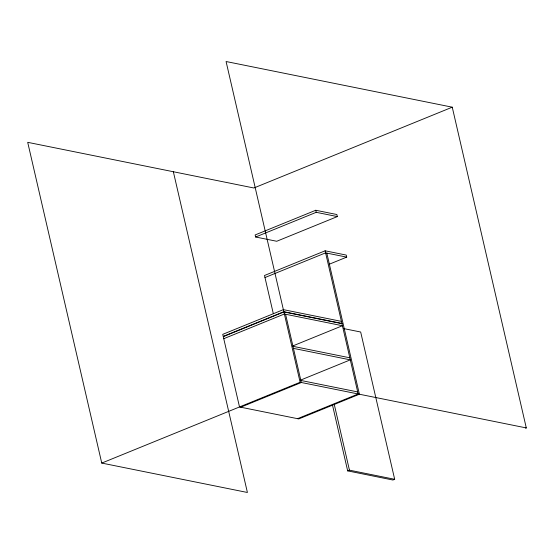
<?xml version="1.0" encoding="UTF-8"?>
<svg xmlns="http://www.w3.org/2000/svg" width="554" height="554" viewBox="0 0 554 554"><rect width="100%" height="100%" fill="white"/><g stroke="black" fill="none" stroke-linecap="round" stroke-linejoin="round"><path stroke-width="0.83" d="M525.642 428.2L526.3 427.93L452.251 107.185L253.871 187.993L27.7 142.33L101.749 463.075L247.403 492.478L173.354 171.74M315.759 210.264L255.145 234.951L255.623 237.008L276.73 241.267L337.344 216.579L336.874 214.523L315.759 210.264L316.237 212.314L337.344 216.579M255.623 237.008L316.237 212.314M329.159 264.265L346.707 257.118L346.229 255.069L325.122 250.803L264.507 275.497L273.323 313.668M264.978 277.547L325.6 252.859L346.707 257.118M223.754 338.702L284.368 314.007L342.42 325.731L292.969 345.869M300.85 380.002L350.301 359.858L293.454 348.376M101.749 463.075L300.13 382.26L526.3 427.93M240.72 407.197L301.334 382.509L285.573 314.25M297.56 418.672L358.175 393.984L325.122 250.803M332.331 404.399L347.677 470.886L349.442 470.166L394.677 479.3L360.675 332.012L343.916 328.633M394.677 479.3L392.911 480.02L347.677 470.886M452.251 107.185L226.08 61.522L300.13 382.26M341.416 321.368L283.364 309.644L222.75 334.339L223.22 336.389L283.835 311.701L341.887 323.418M341.95 323.674L283.897 311.957L223.283 336.645L239.515 406.955L298.772 418.921L359.387 394.226L326.805 253.102M292.983 346.326L349.823 357.801M300.857 380.453L357.704 391.927M334.284 404.517L349.442 470.166"/></g></svg>
